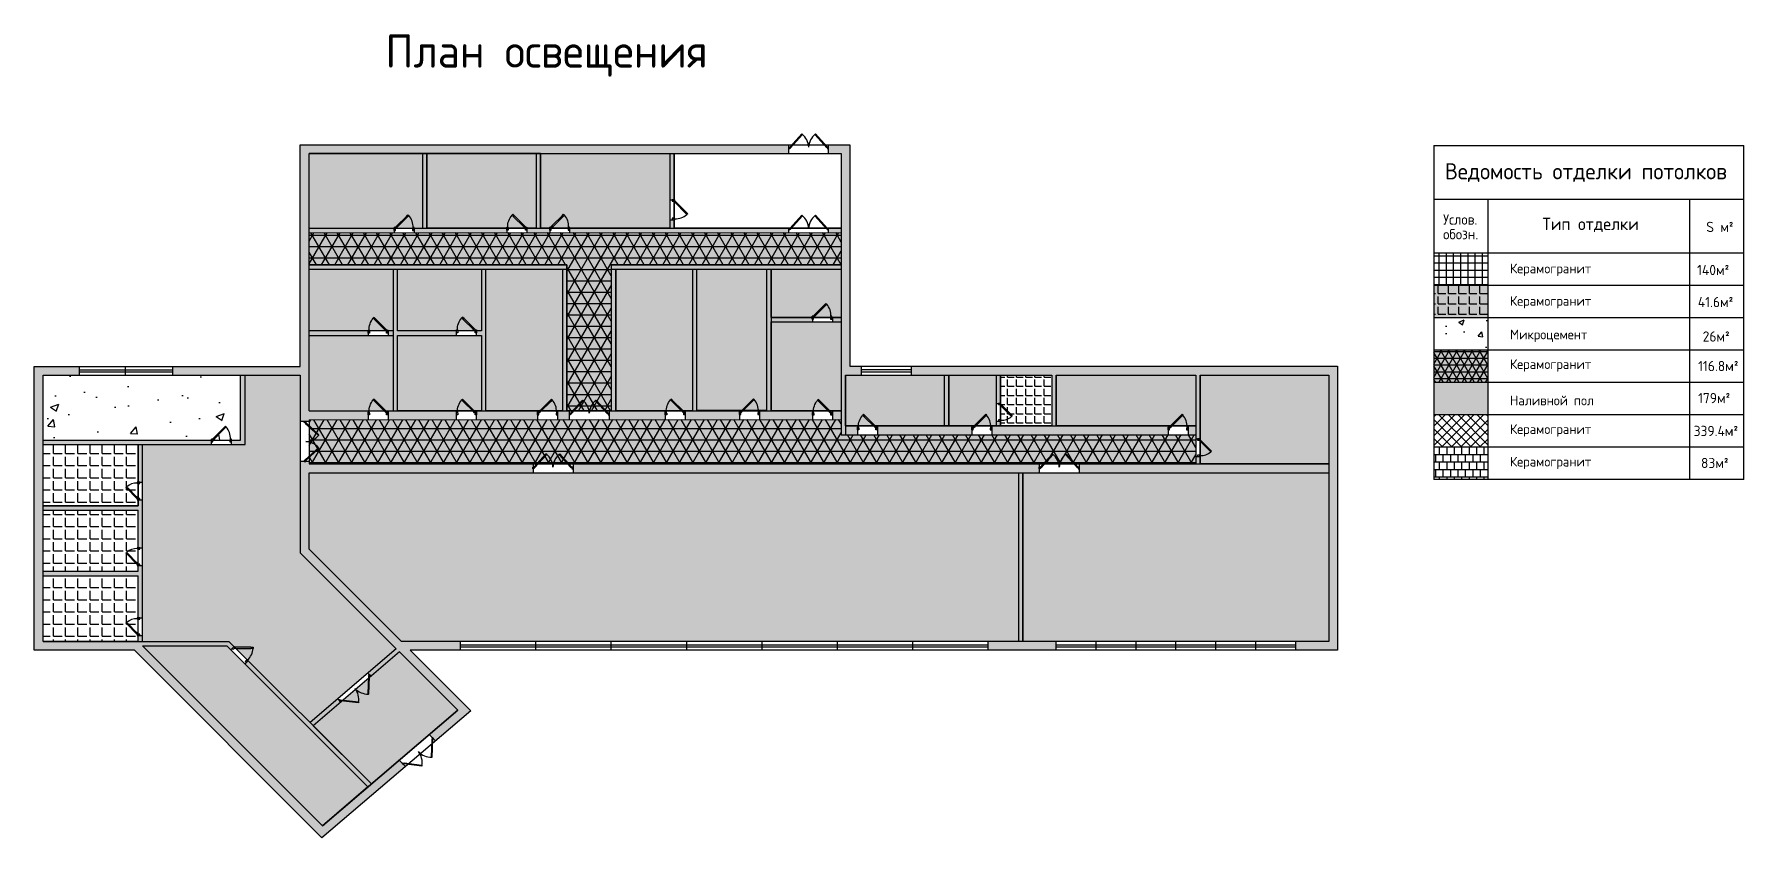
# Model space of a CAD drawing. Header units: millimetres. Extents: x 1 to 862718, y -200795 to 126771.
# Drawn here: x 705566 to 782687, y -155844 to -119602 of the extents above; entities that cross this region are included whole.
import ezdxf

# ---------------------------------------------------------------- set-up
doc = ezdxf.new("R2010")
doc.units = ezdxf.units.MM
doc.header["$MEASUREMENT"] = 0
doc.styles.get("Standard").update_dxf_attribs({"font": 'GOST Common.ttf'})

# ---------------------------------------------------------------- blocks, each defined once
blk = doc.blocks.new('A$C7C735C75')
for p, q in [((0, 0), (0, 38)), ((0, 38), (25, 38)), ((25, 0), (0, 0)), ((328, 370), (25, 38)), ((25, 38), (43, 21)), ((25, 38), (25, 0)), ((43, 21), (346, 354)), ((346, 354), (328, 370)), ((654, 354), (672, 370)), ((957, 21), (654, 354)), ((672, 370), (975, 38)), ((975, 38), (957, 21)), ((975, 38), (975, 0)), ((1000, 38), (975, 38)), ((975, 0), (1000, 0)), ((1000, 0), (1000, 38))]:
    blk.add_line(p, q)
for centre, start, end in [((60, 21), 2.2071, 50.923), ((940, 21), 129.077, 177.7929)]:
    blk.add_arc(centre, 441, start, end)
blk = doc.blocks.new('door')
for p, q in [((156873, 58161), (156435, 57726)), ((156472, 57689), (156910, 58124)), ((156873, 58161), (156946, 58233)), ((156983, 58197), (156910, 58124)), ((156946, 58233), (156983, 58197)), ((156317, 57525), (156317, 57653)), ((156317, 57653), (156317, 57525)), ((156435, 57726), (156362, 57653)), ((156362, 57653), (156399, 57617)), ((156399, 57617), (156472, 57689)), ((157217, 57525), (157217, 57653)), ((157217, 57525), (157217, 57653))]:
    blk.add_line(p, q)
for points in [[(156362, 57653), (156317, 57653), (156317, 57525), (156382, 57525), (156382, 57589), (156382, 57602), (156362, 57602)], [(157172, 57653), (157172, 57602), (157153, 57602), (157153, 57589), (157153, 57525), (157217, 57525), (157217, 57653)]]:
    blk.add_lwpolyline(points, close=True)
blk.add_arc((156410, 57690), 763, 357.23132, 41.49368)

msp = doc.modelspace()

# ---------------------------------------------------------------- hatches: boundary and pattern name
at = {"true_color": 0x636466}
h = msp.add_hatch(color=251, dxfattribs=at)
h.dxf.hatch_style = 1
h.paths.add_polyline_path([(764365.5, -134577.1), (745128.5, -134579.8), (745128.5, -134979.8), (763965.5, -134977.1), (763965.5, -146984), (762457, -146984), (762457, -147384), (764365.5, -147384)])
h.paths.add_polyline_path([(763965.5, -138984), (752706, -138984), (752706, -139384), (763965.5, -139384)], flags=17)
h.paths.add_polyline_path([(758165.5, -134978), (757965.5, -134978), (757965.5, -137848), (758165.5, -137848)], flags=17)
h.paths.add_polyline_path([(757965.5, -137270.5), (757617, -137270.5), (757617, -137670.5), (757965.5, -137670.5)], flags=17)
h.paths.add_polyline_path([(758165.5, -138648), (757965.5, -138648), (757965.5, -138984), (758165.5, -138984)], flags=17)
h.paths.add_polyline_path([(707597, -134584), (705565.5, -134584), (705565.5, -147384), (710084.1, -147384), (718543.8, -155843.7), (722311.9, -152629.8), (722028.1, -152346.1), (718565.4, -155299.6), (710449.8, -147184), (714262.5, -147184), (714439.7, -147361.3), (714581.2, -147219.8), (714345.3, -146984), (710249.8, -146984), (710249.8, -146984), (705965.5, -146984), (705965.5, -134984), (707597, -134984)])
h.paths.add_polyline_path([(718152.9, -150791.6), (715217.6, -147856.2), (715076.1, -147997.7), (720623, -153544.5), (720775.7, -153414.3)], flags=17)
h.paths.add_polyline_path([(722042.9, -147463.4), (721901, -147321.6), (720621.7, -148416.4), (720763.4, -148558.1)], flags=17)
h.paths.add_polyline_path([(719403.6, -149721.5), (719262.1, -149580.1), (718011.6, -150650.3), (718152.9, -150791.6)], flags=17)
h.paths.add_polyline_path([(722529.2, -147384), (724784.5, -147384), (724784.5, -146984), (722129.2, -146984), (717965.5, -142820.3), (717965.5, -139384), (728080.9, -139384), (728080.9, -138984), (717965.5, -138984), (717965.5, -138874), (717565.5, -138874), (717565.5, -142986), (724671.2, -150091.7), (723389.9, -151184.6), (723673.6, -151468.3), (725260.2, -150115)])
h.paths.add_polyline_path([(750906, -138984), (749922.5, -138984), (734189.1, -138984), (729880.9, -138984), (729880.9, -139384), (750906, -139384)])
h.paths.add_polyline_path([(750165.5, -139384), (749965.5, -139384), (749965.5, -146984), (750165.5, -146984)], flags=17)
h.paths.add_polyline_path([(751674, -134978.9), (751474, -134978.9), (751474, -137270.5), (751674, -137270.5)], flags=16)
h.paths.add_polyline_path([(742167.1, -134980.2), (741967.1, -134980.3), (741967.1, -137670.5), (742167.1, -137670.5)])
h.paths.add_polyline_path([(742704.5, -137270.5), (742167.1, -137270.5), (742167.1, -137670.5), (742704.5, -137670.5)])
h.paths.add_polyline_path([(751657, -146984), (748584.5, -146984), (748584.5, -147384), (751657, -147384)], flags=0)
h.paths.add_polyline_path([(710449.8, -140603), (710249.8, -140603), (710249.8, -140865.5), (705965.5, -140865.5), (705965.5, -141065.5), (710249.8, -141065.5), (710249.8, -142762), (710449.8, -142762)], flags=17)
h.paths.add_polyline_path([(710449.8, -143562), (710249.8, -143562), (710249.8, -143824.5), (705965.5, -143824.5), (705965.5, -144024.5), (710249.8, -144024.5), (710249.8, -145921.5), (710449.8, -145921.5)], flags=17)
h.paths.add_polyline_path([(710449.8, -138106.5), (710249.8, -138106.5), (710249.8, -139803), (710449.8, -139803)], flags=17)
h.paths.add_polyline_path([(713562.5, -137906.5), (705965.5, -137906.5), (705965.5, -138106.5), (710249.8, -138106.5), (710449.8, -138106.5), (713562.5, -138106.5)], flags=17)
h.paths.add_polyline_path([(715078, -134984), (714878, -134984), (714878, -137906.5), (714462.5, -137906.5), (714462.5, -138106.5), (715078, -138106.5)], flags=17)
h.paths.add_polyline_path([(710449.8, -146721.5), (710249.8, -146721.5), (710249.8, -146984), (710449.8, -146984)], flags=17)
h.paths.add_polyline_path([(724616.1, -136587.6), (721954.4, -136587.6), (721527, -136587.6), (721527.1, -136987), (724616.1, -136986.5)], flags=17)
h.paths.add_polyline_path([(728271.5, -136586), (725743.4, -136586.4), (725743.4, -136587.6), (725516.1, -136587.6), (725516.1, -136986.4), (728271.6, -136986)], flags=17)
h.paths.add_polyline_path([(729702.5, -136585.8), (729171.5, -136585.8), (729171.6, -136985.8), (729702.6, -136985.8)], flags=17)
h.paths.add_polyline_path([(729597.5, -129998.5), (717965.5, -130000.3), (717965.5, -130200.3), (721754.4, -130200.3), (729597.5, -130198.5)], flags=17)
h.paths.add_polyline_path([(729597.5, -130198.5), (729398.5, -130198.6), (729398.5, -136585.8), (729598.5, -136585.8)], flags=17)
h.paths.add_polyline_path([(731800, -130198.2), (731599, -130198.2), (731600, -136585.5), (731800, -136585.4)], flags=17)
h.paths.add_polyline_path([(741966.3, -129996.6), (731599, -129998.2), (731599, -130198.2), (731800, -130198.2), (741966.3, -130196.6)], flags=17)
h.paths.add_polyline_path([(735455.6, -130197.6), (735256.5, -130197.6), (735256.5, -136584.9), (735456.5, -136584.9)], flags=17)
h.paths.add_polyline_path([(738806.5, -130197.1), (738606.5, -130197.1), (738607.5, -136584.4), (738807.5, -136584.3)], flags=17)
h.paths.add_polyline_path([(740672, -132371.5), (738806.8, -132371.8), (738806.9, -132571.9), (740672.1, -132571.6)], flags=17)
h.paths.add_polyline_path([(741966.7, -132371.3), (741572, -132371.4), (741572.1, -132571.4), (741966.7, -132571.4)], flags=17)
h.paths.add_polyline_path([(741967.1, -136583.8), (741572.6, -136583.9), (741572.7, -136983.9), (741967.1, -136983.8)], flags=17)
h.paths.add_polyline_path([(740672.6, -136584), (738280, -136584.4), (738280, -136984.4), (740672.7, -136984)], flags=17)
h.paths.add_polyline_path([(737380, -136584.6), (734936, -136584.9), (734936.1, -136984.9), (737380, -136984.6)], flags=17)
h.paths.add_polyline_path([(734036, -136585.1), (731502.5, -136585.5), (731502.6, -136985.5), (734036.1, -136985.1)], flags=17)
h.paths.add_polyline_path([(721954.4, -133184.1), (724615.5, -133184.1), (724615.5, -132984.1), (721954.4, -132984.1), (721954.4, -130200.3), (721754.4, -130200.3), (721754.4, -132984.1), (721754.4, -133184.1), (721754.4, -136587), (721954.4, -136587)], flags=17)
h.paths.add_polyline_path([(725943.4, -130199.4), (725743.4, -130199.4), (725743.4, -132984.1), (725515.5, -132984.1), (725515.5, -133184.1), (725743.4, -133184.1), (725743.4, -136586.4), (725943.4, -136586.3)], flags=17)
h.paths.add_polyline_path([(721754.4, -132984.1), (721526.4, -132984.1), (721526.5, -133184.1), (721754.4, -133184.1)], flags=17)
h.paths.add_polyline_path([(720626.4, -132984.1), (717965.4, -132984.1), (717965.4, -133184.1), (720626.5, -133184.1)], flags=17)
h.paths.add_polyline_path([(721799.5, -128352.8), (717965.5, -128353.3), (717965.5, -128553.3), (721799.5, -128552.7)], flags=17)
h.paths.add_polyline_path([(726886.5, -128352.1), (722699.5, -128352.7), (722699.5, -128552.6), (726886.5, -128551.9)], flags=17)
h.paths.add_polyline_path([(723284.3, -124984), (723084.3, -124984), (723084.7, -128352.6), (723284.7, -128352.6)], flags=17)
h.paths.add_polyline_path([(728820.5, -128351.8), (727786.5, -128351.9), (727786.5, -128551.8), (728820.5, -128551.6)], flags=17)
h.paths.add_polyline_path([(728403, -124984), (728203, -124984), (728203.5, -128351.9), (728403.5, -128351.8)], flags=17)
h.paths.add_polyline_path([(739604.1, -128350.3), (729720.5, -128351.7), (729720.5, -128551.5), (739604.1, -128549.9)], flags=17)
h.paths.add_polyline_path([(741966, -128349.9), (741404.1, -128350), (741404.1, -128549.7), (741966.1, -128549.6)], flags=17)
h.paths.add_polyline_path([(734439.9, -127969.9), (734239.9, -127969.9), (734240, -128351), (734440, -128351)], flags=17)
h.paths.add_polyline_path([(734439.5, -124984), (734239.5, -124984), (734239.8, -127069.9), (734439.8, -127069.9)], flags=17)
h.paths.add_polyline_path([(725967.5, -143486.2), (726647.5, -143486.2), (726647.5, -142604.4), (725967.5, -142604.4)], flags=25)
h.paths.add_polyline_path([(729002, -138493.2), (729482, -138493.2), (729482, -137611.4), (729002, -137611.4)], flags=9)
h.paths.add_polyline_path([(713893.7, -142766.7), (714373.7, -142766.7), (714373.7, -141884.9), (713893.7, -141884.9)], flags=25)
h.paths.add_polyline_path([(710076, -136804.7), (710556, -136804.7), (710556, -135922.9), (710076, -135922.9)], flags=25)
h.paths.add_polyline_path([(707768.5, -139805.2), (708248.5, -139805.2), (708248.5, -138923.4), (707768.5, -138923.4)], flags=25)
h.paths.add_polyline_path([(707749, -145866.7), (708229, -145866.7), (708229, -144984.9), (707749, -144984.9)], flags=24)
h.paths.add_polyline_path([(707697.5, -142910.2), (708217.5, -142910.2), (708217.5, -142028.4), (707697.5, -142028.4)], flags=25)
h.paths.add_polyline_path([(721189.5, -150967.2), (721589.5, -150967.2), (721589.5, -150085.4), (721189.5, -150085.4)], flags=25)
h.paths.add_polyline_path([(715966, -151586.2), (716446, -151586.2), (716446, -150704.4), (715966, -150704.4)], flags=24)
h.paths.add_polyline_path([(741403.5, -124584), (741403.6, -124984), (741965.5, -124984), (741967.1, -134980.3), (742167.1, -134980.2), (742871.3, -134980.1), (742871.3, -134580.1), (742367, -134580.2), (742365.4, -124584)])
h.paths.add_polyline_path([(739603.6, -124984), (739603.5, -124584), (717565.6, -124584), (717564.2, -134584), (711801.5, -134584), (711801.5, -134984), (717565.5, -134984), (717565.5, -137074), (717965.5, -137074), (717965.5, -136987.6), (720627.1, -136987.2), (720627, -136587.6), (717965.4, -136587.6), (717965.4, -133184.1), (717965.5, -124984)])
h.paths.add_polyline_path([(748761, -137270.5), (748761, -137670.5), (756717, -137670.5), (756717, -137270.5)])
h.paths.add_polyline_path([(747861, -137670.5), (747861, -137270.5), (743604.5, -137270.5), (743604.5, -137670.5)])
h = msp.add_hatch(color=251, dxfattribs=at)
h.dxf.hatch_style = 1
h.paths.add_polyline_path([(741403.5, -124584), (741403.5, -124984), (741965.5, -124984), (741967.1, -134980.3), (742871.3, -134980.1), (742871.3, -134580.1), (742367, -134580.2), (742365.4, -124584)])
at = {"true_color": 0x61beef}
h = msp.add_hatch(color=151, dxfattribs=at)
h.dxf.hatch_style = 1
h.paths.add_polyline_path([(723084.3, -124984), (717965.5, -124984), (717965.2, -128353.3), (721799.5, -128352.8), (721799.5, -128324.2), (721844.5, -128324.2), (721917.5, -128251.7), (722355.5, -127817.1), (722428.6, -127744.6), (722464.8, -127781.1), (722463.9, -127782, -0.1955686), (722654.5, -128324.2), (722699.5, -128324.2), (722699.5, -128352.7), (723084.7, -128352.6)])
h.paths.add_polyline_path([(722463.9, -127782), (722391.8, -127853.6), (721953.7, -128288.3), (721888.7, -128352.8), (722654.5, -128352.7), (722654.5, -128324.2, 0.1955686)], flags=17)
h = msp.add_hatch(color=151, dxfattribs=at)
h.dxf.hatch_style = 1
h.paths.add_polyline_path([(727194.2, -127834.2), (727122.1, -127762.6, 0.1955686), (726931.5, -128304.8), (726931.5, -128352.1), (727741.5, -128351.9), (727741.5, -128304.8), (727705.3, -128341.3), (727632.3, -128268.9)], flags=17)
h.paths.add_polyline_path([(728203, -124983.3), (723284.3, -124983.3), (723284.3, -128352.1), (726886.5, -128352.1), (726886.5, -128304.8), (726931.5, -128304.8, -0.1955686), (727122.1, -127762.6), (727121.2, -127761.8), (727157.4, -127725.3), (727230.5, -127797.7), (727668.5, -128232.4), (727741.5, -128304.8), (727786.5, -128304.8), (727786.5, -128352.1), (728203.5, -128352.1)])
h = msp.add_hatch(color=151, dxfattribs=at)
h.dxf.hatch_style = 1
h.paths.add_polyline_path([(729485, -127762.3), (729412.8, -127833.9), (728974.8, -128268.5), (728901.8, -128341), (728865.5, -128304.5), (728865.5, -128351), (729675.5, -128351), (729675.5, -128304.5, 0.1955686)], flags=17)
h.paths.add_polyline_path([(734239.5, -124984), (728403, -124984), (728403.5, -128351), (728820.5, -128351), (728820.5, -128304.5), (728865.5, -128304.5), (728938.6, -128232), (729376.6, -127797.4), (729449.6, -127724.9), (729485.8, -127761.4), (729485, -127762.3, -0.1955686), (729675.5, -128304.5), (729720.5, -128304.5), (729720.5, -128351), (734240, -128351)])
at = {"true_color": 0xb5c5ba}
h = msp.add_hatch(color=9, dxfattribs=at)
h.dxf.hatch_style = 1
h.paths.add_polyline_path([(717965.5, -136987.6), (717965.5, -138984), (757965.5, -138984), (757965.5, -137670.5), (741967.1, -137670.5), (741967.1, -136983.8)])
h.paths.add_polyline_path([(729598.5, -136585.8), (731600, -136585.5), (731599, -129998.2), (741966.3, -129996.6), (741966.1, -128549.6), (717965, -128553.3), (717965.5, -130000.3), (729597.5, -129998.5), (729597.5, -129998.5)])
at = {"true_color": 0x76937f}
h = msp.add_hatch(dxfattribs=at)
h.set_pattern_fill('NET3', color=252, scale=4100)
h.set_pattern_definition([(0, (104733.5, -9256.5), (0, 512.5), []), (60, (104733.5, -9256.5), (-443.838, 256.25), []), (120, (104733.5, -9256.5), (-443.838, -256.25), [])])
h.paths.add_polyline_path([(731599, -129998.2), (741966.3, -129996.6), (741966.1, -128549.6), (717965, -128553.3), (717965.5, -130000.3), (729597.5, -129998.5), (729597.5, -129998.5), (729598.5, -136585.8), (731600, -136585.5)])
h.paths.add_polyline_path([(717965.5, -136987.6), (717965.5, -138984), (757965.5, -138984), (757965.5, -137670.5), (741967.1, -137670.5), (741967.1, -136983.8)])
at = {"true_color": 0x636466, "transparency": 33554653}
h = msp.add_hatch(dxfattribs=at)
h.set_pattern_fill('NET', color=251, scale=2600)
h.set_pattern_definition([(0, (103346, -13566.5), (0, 325), []), (90, (103346, -13566.5), (-325, 2e-14), [])])
h.paths.add_polyline_path([(768707.9, -129477.6), (768707.9, -130936.3), (771139.1, -130936.3), (771139.1, -129477.6)])
at = {"true_color": 0x727430}
h = msp.add_hatch(dxfattribs=at)
h.set_pattern_fill('AR-B88', color=67, scale=56)
h.set_pattern_definition([(0, (104733.5, -9256.5), (0, 448), []), (90, (104733.5, -9256.5), (-224, 448), [448, -448])])
h.paths.add_polyline_path([(721754.4, -132984.1), (721754.4, -130200.3), (717965.4, -130200.3), (717965.4, -132984.1)])
h.paths.add_polyline_path([(741966.3, -130197.1), (738806.5, -130197.1), (738806.8, -132371.3), (741966.7, -132371.3)])
h.paths.add_polyline_path([(717965.4, -133184.1), (717965.4, -136587.6), (721754.4, -136587.6), (721754.4, -133184.1)])
h.paths.add_polyline_path([(742167.1, -134980.3), (742167.1, -137270.5), (746620.5, -137270.5), (746620.5, -134980.3)])
h.paths.add_polyline_path([(746820.5, -134980.3), (746820.5, -137270.5), (748959, -137270.5), (748959, -134980.3)])
h.paths.add_polyline_path([(751674, -134984), (751674, -137270.5), (757965.5, -137270.5), (757965.5, -134984)])
h.paths.add_polyline_path([(758165.5, -134984), (758165.5, -138984), (763965.5, -138984), (763965.5, -134984)])
at = {"true_color": 0x991b1e}
h = msp.add_hatch(color=244, dxfattribs=at)
h.dxf.hatch_style = 1
h.set_gradient(color1=(199, 200, 202), color2=(206, 204, 230), name='CURVED')
h.paths.add_polyline_path([(735455.6, -130197.8), (735456.5, -136572.4), (738607.5, -136572.4), (738606.5, -130197.8)])
h.paths.add_polyline_path([(738806.9, -132571.9), (738806.9, -136583.8), (741967.1, -136583.8), (741967.1, -132571.9)])
h.paths.add_polyline_path([(735256.5, -136583.8), (735256.5, -130197.6), (731800, -130198.2), (731800, -136583.8)])
h.paths.add_polyline_path([(729398.5, -136585.8), (729397.5, -130200.3), (725943.4, -130200.3), (725943.4, -136585.8)])
h.paths.add_polyline_path([(725743.4, -132984.1), (725743.4, -130200.3), (721954.4, -130200.3), (721954.4, -132984.1)])
h.paths.add_polyline_path([(725743.4, -133184.1), (721954.4, -133184.1), (721954.4, -136587), (725743.4, -136586.4)])
at = {"true_color": 0x7aafdf, "transparency": 33554653}
h = msp.add_hatch(color=143, dxfattribs=at)
h.dxf.hatch_style = 1
h.paths.add_polyline_path([(771139.1, -132395), (771139.1, -130936.3), (768707.9, -130936.3), (768707.9, -132395)])
at = {"true_color": 0x105689, "transparency": 33554653}
h = msp.add_hatch(dxfattribs=at)
h.set_pattern_fill('ANGLE', color=146, scale=1701.852553)
h.set_pattern_definition([(0, (597142.35, 65734.64), (0, 468.00945), [340.3705, -127.63894]), (90, (597142.35, 65734.64), (-468.00945, 3e-14), [340.3705, -127.63894])])
h.paths.add_polyline_path([(771139.1, -132395), (771139.1, -130936.3), (768707.9, -130936.3), (768707.9, -132395)])
at = {"true_color": 0x5e67af}
h = msp.add_hatch(dxfattribs=at)
h.set_pattern_fill('AR-CONC', color=165, scale=360)
h.set_pattern_definition([(50, (103346, -13566.5), (2582.1367, -225.908), [270, -2970]), (355, (103346, -13566.5), (-499.505, 2707.892), [216, -2376]), (100.45144, (103561.2, -13585.3), (2082.632, 2481.984), [229.465, -2524.112]), (46.1842, (103346, -12846.5), (3842.069, -595.87), [405, -4455]), (96.63564, (103666, -12896), (3364.783, 3506.827), [344.197, -3786.17]), (351.18416, (103346, -12846.5), (3364.783, 3506.827), [324, -3564]), (21, (103706, -13026.5), (2148.8654, -1449.428), [270, -2970]), (326, (103706, -13026.5), (875.935, 2610.54), [216, -2376]), (71.45144, (103885, -13147.3), (3024.801, 1161.112), [229.465, -2524.112]), (37.5, (103346, -13566.5), (43.7755, 1198.4179), [0, -2347.2, 0, -2412, 0, -2385]), (7.5, (103346, -13566.5), (947.0503, 1419.8822), [0, -1375.2, 0, -2293.2, 0, -909]), (327.5, (102543.2, -13566.5), (1921.7608, -81.1975), [0, -900, 0, -2808, 0, -3726]), (317.5, (102183.2, -13566.5), (2099.4702, 360.378), [0, -1170, 0, -1864.8, 0, -2646])])
h.paths.add_polyline_path([(771139.1, -133853.8), (771139.1, -132395), (768707.9, -132395), (768707.9, -133853.8)])
at = {"transparency": 33554653}
h = msp.add_hatch(color=9, dxfattribs=at)
h.dxf.hatch_style = 1
h.paths.add_polyline_path([(768707.9, -133853.8), (768707.9, -135312.5), (771139.1, -135312.5), (771139.1, -133853.8)])
at = {"true_color": 0x76937f, "transparency": 33554653}
h = msp.add_hatch(dxfattribs=at)
h.set_pattern_fill('NET3', color=252, scale=2431.217933)
h.set_pattern_definition([(0, (103346, -13566.5), (0, 303.90224), []), (60, (103346, -13566.5), (-263.18706, 151.95112), []), (120, (103346, -13566.5), (-263.18706, -151.95112), [])])
h.paths.add_polyline_path([(768707.9, -135312.5), (771139.1, -135312.5), (771139.1, -133853.8), (768707.9, -133853.8)])
at = {"true_color": 0x5e67af}
h = msp.add_hatch(dxfattribs=at)
h.set_pattern_fill('AR-CONC', color=165, scale=520)
h.set_pattern_definition([(50, (104733.5, 0), (3729.753, -326.311), [390, -4290]), (355, (104733.5, 0), (-721.507, 3911.4), [312, -3432]), (100.45144, (105044.3, -27.2), (3008.246, 3585.088), [331.45, -3645.94]), (46.1842, (104733.5, 1040), (5549.655, -860.7), [585, -6435]), (96.6356, (105196, 968.3), (4860.24, 5065.417), [497.174, -5468.91]), (351.1842, (104733.5, 1040), (4860.24, 5065.417), [468, -5148]), (21, (105253.5, 780), (3103.917, -2093.618), [390, -4290]), (326, (105253.5, 780), (1265.24, 3770.78), [312, -3432]), (71.45144, (105512, 605.5), (4369.156, 1677.162), [331.45, -3645.94]), (37.5, (104733.5, 0), (63.2312, 1731.048), [0, -3390.4, 0, -3484, 0, -3445]), (7.5, (104733.5, 0), (1367.9616, 2050.941), [0, -1986.4, 0, -3312.4, 0, -1313]), (327.5, (103573.9, 0), (2775.8767, -117.2853), [0, -1300, 0, -4056, 0, -5382]), (317.5, (103054, 0), (3032.568, 520.546), [0, -1690, 0, -2693.6, 0, -3822])])
h.paths.add_polyline_path([(714878, -137906.5), (714878, -134984), (705965.5, -134984), (705965.5, -137906.5)])
at = {"true_color": 0xe0e0e0}
h = msp.add_hatch(color=254, dxfattribs=at)
h.dxf.hatch_style = 1
h.paths.add_polyline_path([(717565.5, -142986), (717565.5, -134984), (715078, -134984), (715078, -138106.5), (710449.8, -138106.5), (710449.8, -146984), (714345.3, -146984), (718011.6, -150650.3), (721901, -147321.6)])
h.paths.add_polyline_path([(722042.9, -147463.4), (718152.9, -150791.6), (720775.7, -153414.3), (724671.2, -150091.7)])
h.paths.add_polyline_path([(714262.5, -147184), (710449.8, -147184), (718565.4, -155299.6), (720623, -153544.5)])
at = {"true_color": 0x93e085}
h = msp.add_hatch(color=81, dxfattribs=at)
h.dxf.hatch_style = 1
h.paths.add_polyline_path([(742167.1, -134980.3), (751474, -134980.3), (751474, -134978.9), (742167.1, -134980.2)])
at = {"true_color": 0x636466}
h = msp.add_hatch(color=251, dxfattribs=at)
h.dxf.hatch_style = 1
h.paths.add_polyline_path([(746820.5, -134980.3), (746620.5, -134980.3), (746620.5, -137270.5), (746820.5, -137270.5)])
h.paths.add_polyline_path([(748959, -136250.5), (749159, -136250.5), (749159, -134980.3), (748959, -134980.3)])
h.paths.add_polyline_path([(749159, -137050.5), (748959, -137050.5), (748959, -137270.5), (749159, -137270.5)])
at = {"true_color": 0x22346e}
h = msp.add_hatch(dxfattribs=at)
h.set_pattern_fill('ANGLE', color=159, scale=1500)
h.set_pattern_definition([(0, (104733.5, -9256.5), (0, 412.5), [300, -112.5]), (90, (104733.5, -9256.5), (-412.5, 3e-14), [300, -112.5])])
h.paths.add_polyline_path([(749159, -137270.5), (751474, -137270.5), (751474, -134980.3), (749159, -134980.3)])
at = {"true_color": 0x000000}
h = msp.add_hatch(color=18, dxfattribs=at)
h.dxf.hatch_style = 1
h.set_gradient(color1=(199, 200, 202), color2=(206, 204, 230), name='INVCYLINDER')
h.paths.add_polyline_path([(771139.1, -136771.5), (771139.1, -135312.5), (768707.9, -135312.5), (768707.9, -136771.5)])
at = {"true_color": 0x5ceb92}
h = msp.add_hatch(color=113, dxfattribs=at)
h.dxf.hatch_style = 1
h.paths.add_polyline_path([(729398.5, -136585.8), (725943.4, -136585.8), (725943.4, -136586.3)])
at = {"true_color": 0xffffff}
h = msp.add_hatch(dxfattribs=at)
h.set_pattern_fill('ANSI37', scale=2431.217933)
h.set_pattern_definition([(45, (103346, -13566.5), (-214.89134, 214.89134), []), (135, (103346, -13566.5), (-214.89134, -214.89134), [])])
h.paths.add_polyline_path([(768707.9, -136771.5), (768707.9, -138230.5), (771139.1, -138230.5), (771139.1, -136771.5)])
at = {"true_color": 0x22346e}
h = msp.add_hatch(dxfattribs=at)
h.set_pattern_fill('ANGLE', color=159, scale=2000)
h.set_pattern_definition([(0, (104733.5, -9256.5), (0, 550), [400, -150]), (90, (104733.5, -9256.5), (-550, 3e-14), [400, -150])])
h.paths.add_polyline_path([(705965.5, -140865.5), (710249.8, -140865.5), (710249.8, -138106.5), (705965.5, -138106.5)])
h.paths.add_polyline_path([(705965.5, -141065.5), (705965.5, -143824.5), (710249.8, -143824.5), (710249.8, -141065.5)])
h.paths.add_polyline_path([(705965.5, -144024.5), (705965.5, -146984), (710249.8, -146984), (710249.8, -144024.5)])
at = {"true_color": 0x727430}
h = msp.add_hatch(dxfattribs=at)
h.set_pattern_fill('AR-B88', color=67, scale=42)
h.set_pattern_definition([(0, (103346, -13566.5), (0, 336), []), (90, (103346, -13566.5), (-168, 336), [336, -336])])
h.paths.add_polyline_path([(768707.9, -138230.5), (768707.9, -139689.5), (771139.1, -139689.5), (771139.1, -138230.5)])
at = {"true_color": 0xe5bb8b}
h = msp.add_hatch(color=31, dxfattribs=at)
h.dxf.hatch_style = 1
h.paths.add_polyline_path([(717965.5, -139384), (717965.5, -142820.3), (722129.2, -146984), (749965.5, -146984), (749965.5, -139384)])
h.paths.add_polyline_path([(763965.5, -146984), (763965.5, -139384), (750165.5, -139384), (750165.5, -146984)])
at = {"true_color": 0x636466}
h = msp.add_hatch(dxfattribs=at)
h.set_pattern_fill('ANSI31', color=251)
h.set_pattern_definition([(45, (104733.5, -133490.50001), (-0.088388347648, 0.088388347648), [])])
h.paths.add_polyline_path([(751657, -146984), (748584.5, -146984), (748584.5, -147384), (751657, -147384)])

# ---------------------------------------------------------------- linework, layer by layer
at = {"color": 18, "true_color": 0x000000}
for p, q in [((739603.6, -124984), (739603.5, -124584)), ((741403.6, -124984), (741403.5, -124584)), ((728403, -124984), (717965.5, -124982.6)), ((723084.3, -124983.3), (723084.7, -128351.4)), ((723284.3, -124983.3), (723284.7, -128351.3)), ((728203, -124984), (728203.5, -128352.1)), ((728403, -124984), (728403.5, -128352)), ((734239.5, -124984), (734240, -128351.2)), ((734439.5, -124984), (734440, -128351.2)), ((734239.8, -127069.9), (734439.8, -127069.9)), ((734239.9, -127969.9), (734439.9, -127969.9)), ((717965, -128553.3), (741966.1, -128549.6)), ((717965.1, -128353.3), (741966, -128349.9)), ((721799.5, -128352.8), (721799.5, -128552.7)), ((722699.5, -128352.7), (722699.5, -128552.6)), ((726886.5, -128352.2), (726886.5, -128551.9)), ((727786.5, -128352.1), (727786.5, -128551.8)), ((728820.5, -128351.8), (728820.5, -128551.6)), ((729720.5, -128351.7), (729720.5, -128551.5)), ((739604.1, -128549.9), (739604.1, -128350.3)), ((741404.1, -128549.7), (741404.1, -128350)), ((717965.5, -130000.3), (729597.5, -129998.5)), ((717965.5, -130200.3), (729597.5, -130198.5)), ((729397.5, -130202.1), (729398.5, -136585.8)), ((729597.5, -129998.5), (729598.5, -136585.8)), ((731599, -129998.2), (741966.3, -129996.6)), ((731599, -129998.2), (731600, -136585.5)), ((731599, -130198.2), (741966.3, -130196.6)), ((731800, -130196.6), (731800, -136583.8)), ((735456.5, -136583.8), (735455.6, -130197.8)), ((738606.5, -130184.6), (738607.5, -136572.4)), ((738806.5, -130184.6), (738807.5, -136572.3)), ((738806.9, -132371.8), (741966.7, -132371.3)), ((738806.9, -132571.9), (741966.8, -132571.4)), ((740672, -132371.5), (740672.1, -132571.6)), ((741572, -132371.4), (741572.1, -132571.4)), ((717964.4, -133183.7), (721754.4, -133183.7)), ((720626.4, -132984.1), (720626.5, -133184.1)), ((721526.4, -132984.1), (721526.5, -133184.1)), ((721754.4, -132984.1), (721754.4, -133184.1)), ((721754.4, -133183.7), (721755, -136587)), ((724615.5, -133184.1), (724615.5, -132984.1)), ((725515.5, -133184.1), (725515.5, -132984.1)), ((707597, -134584), (707597, -134984)), ((709688.5, -134984), (709688.5, -134584)), ((711801.5, -134584), (711801.5, -134984)), ((742871.3, -134580.1), (742871.3, -134972)), ((745128.5, -134579.8), (745128.5, -134972)), ((714878, -137906.5), (714878, -134984)), ((715078, -138106.5), (715078, -134984)), ((717565.5, -134984), (717565.5, -142986)), ((741967.1, -134980.3), (741967.1, -137670.5)), ((742167.1, -134980.3), (742167.1, -137670.5)), ((746620.5, -134980.3), (746620.5, -137270.5)), ((746820.5, -134980.3), (746820.5, -137270.5)), ((748959, -134980.3), (748959, -137270.5)), ((749159, -134980.3), (749159, -137270.5)), ((751474, -134984), (751474, -137270.5)), ((751674, -134984), (751674, -137270.5)), ((757965.5, -134984), (757965.5, -138984)), ((758165.5, -134984), (758165.5, -138984)), ((748959, -136250.5), (749159, -136250.5)), ((717965.5, -137074), (717565.5, -137074)), ((717965.4, -136587.6), (741967.1, -136583.8)), ((717965.5, -136987.6), (741967.1, -136983.8)), ((717965.5, -136987.6), (717965.5, -138984)), ((720627, -136587.2), (720627.1, -136987.2)), ((721527, -136587), (721527.1, -136987)), ((724616.1, -136986.5), (724616.1, -136586.5)), ((725516.1, -136986.4), (725516.1, -136586.4)), ((725943.4, -136585.8), (726543.4, -136585.8)), ((728271.5, -136585.9), (728271.6, -136986)), ((729171.5, -136585.8), (729171.6, -136985.8)), ((729702.5, -136585.8), (729702.6, -136985.8)), ((731502.5, -136585.5), (731502.6, -136985.5)), ((731800, -136583.8), (732027, -136583.8)), ((734036, -136583.8), (734036.1, -136985.4)), ((734936, -136583.7), (734936.1, -136985.3)), ((737380, -136584.6), (737380, -136984.6)), ((738280, -136584.4), (738280, -136984.4)), ((740672.6, -136584), (740672.7, -136984.1)), ((741572.6, -136583.9), (741572.7, -136983.9)), ((741967.1, -136983.8), (741967.1, -137670.5)), ((742167.1, -137270.5), (757965.5, -137270.5)), ((742704.5, -137270.5), (742704.5, -137670.5)), ((743604.5, -137270.5), (743604.5, -137670.5)), ((747861, -137270.5), (747861, -137670.5)), ((748761, -137270.5), (748761, -137670.5)), ((748959, -137050.5), (749159, -137050.5)), ((756717, -137270.5), (756717, -137670.5)), ((757617, -137270.5), (757617, -137670.5)), ((705965.5, -137906.5), (714878, -137906.5)), ((713562.5, -138106.5), (713562.5, -137906.5)), ((714462.5, -138106.5), (714462.5, -137906.5)), ((741967.1, -137670.5), (757965.5, -137670.5)), ((757965.5, -137848), (758165.5, -137848)), ((705965.5, -138106.5), (715078, -138106.5)), ((710249.8, -140865.5), (710249.8, -138106.5)), ((710449.8, -146984), (710449.8, -138106.5)), ((757965.5, -138648), (758165.5, -138648)), ((757965.5, -138784), (757967, -138784)), ((717965.5, -138874), (717565.5, -138874)), ((717965.5, -138984), (734189.1, -138984)), ((717965.5, -139384), (763965.5, -139384)), ((728080.9, -138984), (728080.9, -139384)), ((729880.9, -138984), (729880.9, -139384)), ((734189.1, -138984), (749922.5, -138984)), ((749922.5, -138984), (763965.5, -138984)), ((749965.5, -139384), (749965.5, -146984)), ((750165.5, -139384), (750165.5, -146984)), ((750906, -138984), (750906, -139384)), ((752706, -138984), (752706, -139384)), ((757965.5, -138984), (757967.1, -138984)), ((757965.5, -138984), (757967.1, -138984)), ((710249.8, -139803), (710449.8, -139803)), ((705965.5, -140865.5), (710249.8, -140865.5)), ((705965.5, -141065.5), (710249.8, -141065.5)), ((710249.8, -140603), (710449.8, -140603)), ((710249.8, -143824.5), (710249.8, -141065.5)), ((710249.8, -142762), (710449.8, -142762)), ((717565.5, -142986), (721901, -147321.6)), ((705965.5, -143824.5), (710249.8, -143824.5)), ((705965.5, -144024.5), (710249.8, -144024.5)), ((710249.8, -143562), (710449.8, -143562)), ((710249.8, -146984), (710249.8, -144024.5)), ((710249.8, -145921.5), (710449.8, -145921.5)), ((705965.5, -146984), (710249.8, -146984)), ((710249.8, -146721.5), (710449.8, -146721.5)), ((710249.8, -146984), (714345.3, -146984)), ((710249.8, -146984), (710449.8, -146984)), ((710449.8, -147184), (718565.4, -155299.6)), ((710449.8, -147184), (714262.5, -147184)), ((710449.8, -147184), (718565.4, -155299.6)), ((714262.5, -147184), (720623, -153544.5)), ((714345.3, -146984), (720775.7, -153414.3)), ((714439.7, -147361.3), (714581.2, -147219.8)), ((724784.5, -146984), (724784.5, -147384)), ((728184.5, -146984), (728184.5, -147384)), ((731584.5, -146984), (731584.5, -147384)), ((734984.5, -146984), (734984.5, -147384)), ((738384.5, -146984), (738384.5, -147384)), ((741784.5, -146984), (741784.5, -147384)), ((745184.5, -146984), (745184.5, -147384)), ((746930.3, -146981.5), (746930.3, -146984)), ((748584.5, -146984), (748584.5, -147384)), ((749187.5, -146981.5), (749187.5, -146984)), ((751657, -146984), (751657, -147384)), ((753457, -146984), (753457, -147384)), ((755257, -146984), (755257, -147384)), ((757057, -146984), (757057, -147384)), ((758857, -146984), (758857, -147384)), ((760657, -146984), (760657, -147384)), ((762457, -146984), (762457, -147384)), ((715076.1, -147997.7), (715217.6, -147856.2)), ((721901, -147321.6), (718011.6, -150650.3)), ((722042.9, -147463.4), (718152.9, -150791.6)), ((750881.3, -147384), (750881.3, -147385)), ((720621.9, -148416.6), (720763.4, -148558.1)), ((719262.1, -149580.1), (719403.6, -149721.5)), ((724671.2, -150091.7), (718565.4, -155299.6)), ((718565.4, -155299.6), (724671.2, -150091.7)), ((723389.9, -151184.6), (723673.6, -151468.3)), ((722028.1, -152346.1), (722311.9, -152629.8))]:
    msp.add_line(p, q, dxfattribs=at)
at = {"color": 7}
for p, q in [((768707.9, -124615.1), (782687.4, -124615.1)), ((768707.9, -124615.1), (768707.9, -139689.5)), ((782687.4, -139689.5), (782687.4, -124615.1)), ((768707.9, -127046.4), (782687.4, -127046.4)), ((768707.9, -127046.4), (768707.9, -127046.4)), ((768707.9, -127046.4), (768707.9, -127046.4)), ((771139.1, -127046.4), (771139.1, -139689.5)), ((780256.2, -139689.5), (780256.2, -127046.4)), ((771139.1, -128262), (771139.1, -128262)), ((782687.4, -129477.6), (768707.9, -129477.6)), ((768707.9, -129477.6), (768707.9, -129477.6)), ((771139.1, -129477.6), (771139.1, -129477.6)), ((782687.4, -130936.3), (768707.9, -130936.3)), ((782687.4, -132395), (768707.9, -132395)), ((782687.4, -133853.8), (768707.9, -133853.8)), ((782687.4, -135312.5), (768707.9, -135312.5)), ((782687.4, -136771.5), (768707.9, -136771.5)), ((782687.4, -138230.5), (768707.9, -138230.5)), ((782687.4, -139689.5), (768707.9, -139689.5))]:
    msp.add_line(p, q, dxfattribs=at)
at = {"color": 152, "true_color": 0x2776bb}
for p, q in [((707597, -134734), (711801.5, -134734)), ((707597, -134834), (711801.5, -134834)), ((742871.3, -134722), (745128.5, -134722)), ((742871.3, -134822), (745128.5, -134822)), ((724784.5, -147134), (748584.5, -147134)), ((724784.5, -147234), (748584.5, -147234)), ((751657, -147135), (762457, -147135)), ((751657, -147235), (762457, -147235))]:
    msp.add_line(p, q, dxfattribs=at)
at = {"color": 18, "true_color": 0x000000}
for points in [[(722529.2, -147384), (725260.2, -150115), (718543.8, -155843.7), (710084.1, -147384), (705565.5, -147384), (705565.5, -134584), (717564.2, -134584), (717565.6, -124584), (742365.4, -124584), (742367, -134580.2), (764365.5, -134577.1), (764365.5, -147384)], [(723284.3, -124983.3), (728203.5, -124983.3), (728203.5, -128352.1), (723284.3, -128352.1)], [(723284.3, -124984), (728203.5, -124984), (728203.5, -128352.1), (723284.3, -128352.1)], [(728403, -124984), (734240, -124984), (734240, -128351.2), (728403, -128351.2)], [(728403, -124984), (734240, -124984), (734240, -128351), (728403, -128351)], [(734439.5, -124984), (741966, -124984), (741966, -128349.9), (734439.5, -128349.9)], [(734439.5, -124984), (741966, -124984), (741966, -128349.9), (734439.5, -128349.9)], [(717965.4, -130200.3), (721754.4, -130200.3), (721754.4, -132984.1), (717965.4, -132984.1)], [(721954.4, -130200.3), (725743.4, -130200.3), (725743.4, -132984.1), (721954.4, -132984.1)], [(725943.4, -130200.3), (729398.5, -130200.3), (729398.5, -136585.8), (725943.4, -136585.8)], [(725943.4, -130200.3), (729398.5, -130200.3), (729398.5, -136585.8), (725943.4, -136585.8)], [(731800, -130196.6), (735256.5, -130196.6), (735256.5, -136583.8), (731800, -136583.8)], [(735455.6, -130197.8), (738607.5, -130197.8), (738607.5, -136572.4), (735455.6, -136572.4)], [(738806.5, -130197.1), (741966.7, -130197.1), (741966.7, -132371.3), (738806.5, -132371.3)], [(738806.9, -132571.9), (741967.1, -132571.9), (741967.1, -136583.8), (738806.9, -136583.8)], [(721954.4, -133184.1), (725743.4, -133184.1), (725743.4, -136587.6), (721954.4, -136587.6)], [(742167.1, -134980.3), (751474, -134980.3), (751474, -137270.5), (742167.1, -137270.5)], [(742167.1, -134980.3), (746620.5, -134980.3), (746620.5, -137270.5), (742167.1, -137270.5)], [(746820.5, -134980.3), (748959, -134980.3), (748959, -137270.5), (746820.5, -137270.5)], [(749159, -134980.3), (751474, -134980.3), (751474, -137270.5), (749159, -137270.5)], [(751674, -134984), (757965.5, -134984), (757965.5, -137270.5), (751674, -137270.5)], [(758165.5, -134984), (763965.5, -134984), (763965.5, -138984), (758165.5, -138984)], [(705965.5, -138106.5), (710249.8, -138106.5), (710249.8, -140865.5), (705965.5, -140865.5)], [(750165.5, -139384), (763965.5, -139384), (763965.5, -146984), (750165.5, -146984)]]:
    msp.add_lwpolyline(points, close=True, dxfattribs=at)
for points in [[(717964.4, -136587.6), (717965.5, -124984), (741965.5, -124984), (741967.1, -134980.3)], [(731600, -136585.5), (729598.5, -136585.8), (729597.5, -129998.5), (717965.5, -130000.3), (717965, -128553.3), (741966.1, -128549.6), (741966.3, -129996.6), (731599, -129998.2), (731600, -136585.5)], [(725943.4, -136585.8), (725943.4, -130200.3), (729398.5, -130200.3), (729398.5, -136585.8), (729171.5, -136585.8)], [(735256.5, -130196.6), (735256.5, -136583.8)], [(710249.8, -146984), (705965.5, -146984), (705965.5, -134984), (717565.5, -134984)], [(763965.5, -134977.1), (763965.5, -146984), (722129.2, -146984)], [(717965.5, -142820.3), (717965.5, -139384), (749965.5, -139384), (749965.5, -146984), (722129.2, -146984), (717965.5, -142820.3)], [(710249.8, -146984), (710249.8, -146984), (705965.5, -146984)], [(724671.2, -150091.7), (724671.2, -150091.7), (718565.4, -155299.6), (710449.8, -147184)], [(710449.8, -147184), (714262.5, -147184), (720623, -153544.5), (718565.4, -155299.6), (710449.8, -147184)], [(720775.7, -153414.3), (724671.2, -150091.7), (722042.9, -147463.4), (718152.9, -150791.6), (720775.7, -153414.3)]]:
    msp.add_lwpolyline(points, dxfattribs=at)

# ---------------------------------------------------------------- block references
at = {"xscale": 1.799512586105673, "yscale": 1.799512586105673, "zscale": 1.799512586105673}
for p in [(739604, -124765.5), (739604.6, -128431.3), (729707, -136767), (728062.9, -139199.2), (750906.5, -139199.2)]:
    msp.add_blockref('A$C7C735C75', p, dxfattribs=at)
for p, rotation in [((676814.9, 29247.6), 270), ((563285.4, -77449.4), 314.9999999999849)]:
    msp.add_blockref('door', p, dxfattribs=dict(rotation=rotation))
for p in [(565482.1, -185977.6), (572503.1, -185957.9), (584336.2, -189977.8), (571954.1, -194292.2), (581062.6, -194278.4), (591543.6, -194976.9), (600399.6, -194976.9), (557245.1, -195512.9)]:
    msp.add_blockref('door', p)
at = {"xscale": -1}
for p in [(884103.9, -185958.3), (877843.9, -190609), (881832.9, -190590.5), (877844.5, -194293.4), (881833.5, -194292.8), (891253.5, -194290.8), (897890.1, -194308.8), (899921.9, -194976.9)]:
    msp.add_blockref('door', p, dxfattribs=at)
for name, p, xscale, yscale, zscale, rotation in [('door', (697878.7, 2827), 0.8897077240456379, 0.8897077240456379, 0.8897077240456379, 270), ('A$C7C735C75', (717747, -137074.5), 1.799512586105673, 1.799512586105673, 1.799512586105673, 270), ('door', (706974.7, 934.1), 0.8878288692363119, 0.8878288692363119, 0.8878288692363119, 270), ('door', (761241, -278941), 0.885003821919751, 0.885003821919751, 0.885003821919751, 90), ('door', (761241, -281900), 0.885003821919751, 0.885003821919751, 0.885003821919751, 90), ('door', (761241, -285059.5), 0.885003821919751, 0.885003821919751, 0.885003821919751, 90), ('A$C7C735C75', (720674.1, -148468.8), 1.799512586105673, 1.799512586105673, 1.799512586105673, 220.550397337801), ('A$C7C735C75', (723534.8, -151320.2), 1.799512586105673, 1.799512586105673, 1.799512586105673, 220.550397337801)]:
    msp.add_blockref(name, p, dxfattribs=dict(xscale=xscale, yscale=yscale, zscale=zscale, rotation=rotation))

# ---------------------------------------------------------------- texts
at = {"color": 7}
for s, height, p in [('Ведомость отделки потолков', 729.365, (769202.5, -126148.5)), ('Услов.', 461.93, (769124.3, -128190.2)), ('Тип отделки', 559.18, (773601, -128436)), ('обозн.', 461.93, (769124.3, -128852.8)), ('S м²', 461.93, (780995, -128523.5)), ('Керамогранит', 437.619, (772143.5, -130387.5)), ('140м²', 461.93, (780579, -130466.8)), ('Керамогранит', 437.619, (772143.5, -131850)), ('41.6м²', 461.93, (780614, -131912.1)), ('Микроцемент', 437.619, (772143.5, -133362.5)), ('26м²', 461.93, (780833.4, -133465.7)), ('Керамогранит', 437.619, (772143.5, -134701.5)), ('116.8м²', 461.93, (780624, -134799.3)), ('Наливной пол', 437.619, (772143.5, -136338.5)), ('179м²', 461.93, (780624, -136244.8)), ('Керамогранит', 437.619, (772143.5, -137633)), ('339.4м²', 461.93, (780426, -137726.8)), ('Керамогранит', 437.619, (772143.5, -139099)), ('83м²', 461.93, (780756, -139170.8))]:
    msp.add_text(s, height=height, dxfattribs=at).set_placement(p)
at = {"insert": (721410, -119611.5), "char_height": 1500, "attachment_point": 1}
msp.add_mtext_dynamic_manual_height_columns('План освещения', width=15173.5, gutter_width=1, heights=[0], dxfattribs=at)

doc.saveas('drawing.dxf')
